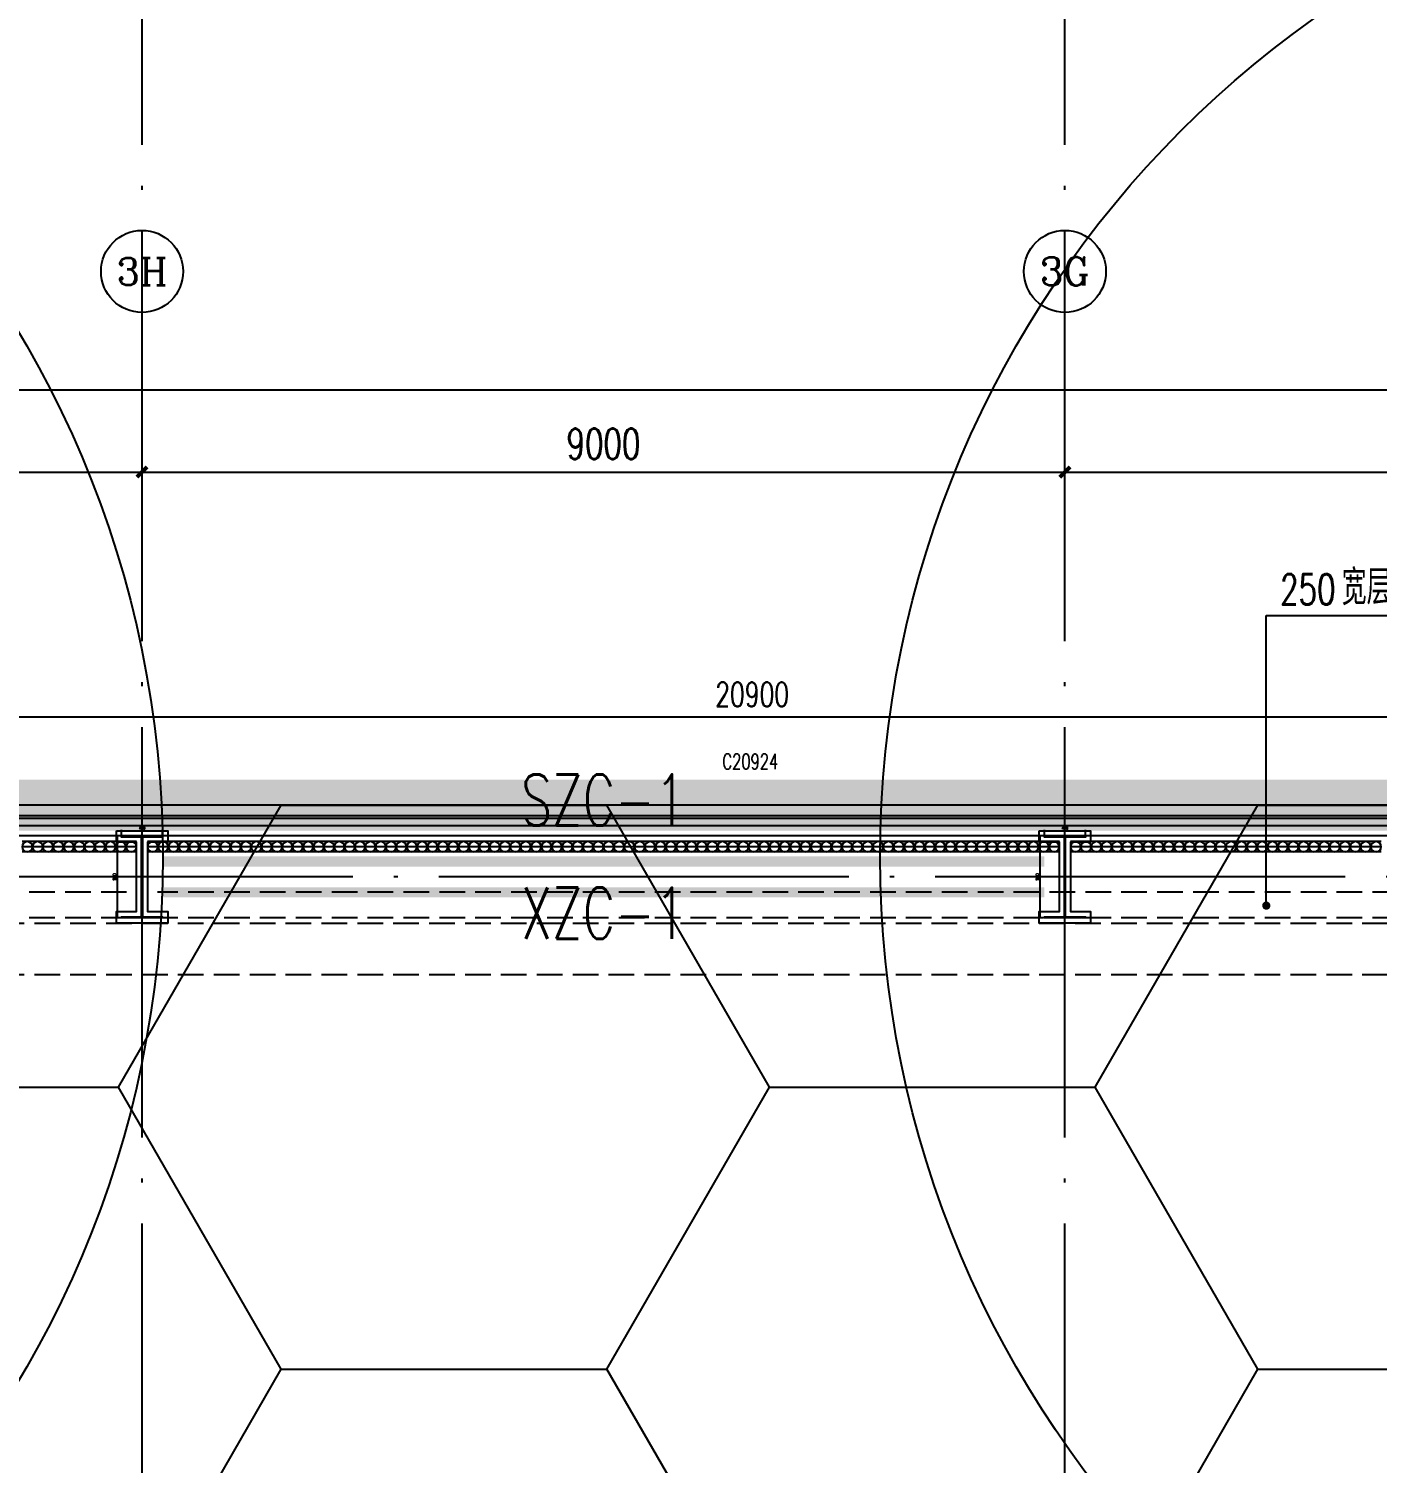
# Model space of a CAD drawing. Extents: x -821772 to -21949, y 506164 to 1049594.
# Drawn here: x -192960 to -179808, y 615002 to 628991 of the extents above; entities that cross this region are included whole.
import ezdxf
from ezdxf.enums import TextEntityAlignment as Align
from ezdxf.xclip import XClip

# ---------------------------------------------------------------- set-up
doc = ezdxf.new("R2010")
doc.units = 0
doc.header["$LTSCALE"] = 1000
doc.header["$MEASUREMENT"] = 0
doc.header["$XCLIPFRAME"] = 2
for name, pattern in [('10平面20250807_t3$0$CENTER', [2, 1.25, -0.25, 0.25, -0.25]), ('10平面20250807_t3$0$DASH', [0.35, 0.25, -0.1]), ('10平面20250807_t3$0$DOTE', [2.42, 2, -0.2, 0.02, -0.2]), ('DASH', [0.35, 0.25, -0.1])]:
    doc.linetypes.add(name, pattern=pattern)
doc.layers.get('Defpoints').update_dxf_attribs({"color": 210})
for name, color, linetype, lineweight in [('1-防火分区线', 201, 'DASH', 50), ('10平面20250807_t3$0$THIN', 8, 'Continuous', 0), ('10平面20250807_t3$0$柱间支撑', 8, '10平面20250807_t3$0$CENTER', 0)]:
    doc.layers.add(name, color=color, linetype=linetype, lineweight=lineweight)
for name, color, linetype in [('10平面20250807_t3$0$A-AXIS-D', 8, 'Continuous'), ('10平面20250807_t3$0$A-AXIS-DOTE', 8, '10平面20250807_t3$0$DOTE'), ('10平面20250807_t3$0$A-AXIS-DP', 8, 'Continuous'), ('10平面20250807_t3$0$A-AXIS-SYMB', 8, 'Continuous'), ('10平面20250807_t3$0$A-HATCH-2', 8, 'Continuous'), ('10平面20250807_t3$0$A-HRAIL', 8, 'Continuous'), ('10平面20250807_t3$0$A-LIN-V', 8, 'Continuous'), ('10平面20250807_t3$0$A-SFCE', 8, 'Continuous'), ('10平面20250807_t3$0$A-WINDOW', 8, 'Continuous'), ('10平面20250807_t3$0$AS-COLN', 8, 'Continuous'), ('10平面20250807_t3$0$AS-WALL', 8, 'Continuous'), ('10平面20250807_t3$0$AS-结构边线层', 8, 'Continuous'), ('10平面20250807_t3$0$DIM_SYMB', 8, 'Continuous'), ('10平面20250807_t3$0$PUB_TEXT', 8, 'Continuous'), ('10平面20250807_t3$0$SB_ZF消火栓', 10, 'Continuous'), ('10平面20250807_t3$0$SB_ZF消火栓M', 10, 'Continuous'), ('10平面20250807_t3$0$建-窗', 8, 'Continuous'), ('10平面20250807_t3$0$建-门窗编号', 8, 'Continuous'), ('PUB_HATCH', 8, 'Continuous')]:
    doc.layers.add(name, color=color, linetype=linetype)
doc.styles.add('10平面20250807_t3$0$_TCH_AXIS', font='COMPLEX', dxfattribs={"bigfont": 'GBCBIG'})
doc.styles.add('10平面20250807_t3$0$_TCH_DIM', font='SIMPLEX', dxfattribs={"bigfont": 'GBCBIG'})
doc.styles.add('10平面20250807_t3$0$_TCH_DIM_T3', font='SIMPLEX', dxfattribs={"width": 0.705882, "bigfont": 'GBCBIG'})
doc.styles.add('10平面20250807_t3$0$A-WIN-LABEL', font='SIMPLEX', dxfattribs={"bigfont": 'GBCBIG'})
doc.styles.add('10平面20250807_t3$0$TSSD_Rein', font='tj-romans1.shx', dxfattribs={"width": 0.7, "bigfont": 'tj-hztxt.shx'})
doc.dimstyles.new('10平面20250807_t3$0$_TCH_ARCH&&10', dxfattribs={"dimtxt": 29.75, "dimasz": 10, "dimexe": 10, "dimexo": 10, "dimgap": 12.625, "dimtad": 1, "dimdec": 0, "dimzin": 0, "dimdsep": 46, "dimtxsty": '10平面20250807_t3$0$_TCH_DIM_T3', "dimblk": '10平面20250807_t3$0$_ArchTick', "dimcen": 0.09, "dimclrt": 7, "dimazin": 2, "dimtfac": 1, "dimtdec": 0, "dimtix": 1, "dimtmove": 2, "dimatfit": 3, "dimfxl": 0, "dimtolj": 1, "dimtzin": 0, "dimarcsym": 0})
doc.dimstyles.new('10平面20250807_t3$0$_TCH_ARCH&&100', dxfattribs={"dimtxt": 297.5, "dimasz": 100, "dimexe": 100, "dimexo": 100, "dimgap": 126.25, "dimtad": 1, "dimdec": 0, "dimzin": 0, "dimdsep": 46, "dimtxsty": '10平面20250807_t3$0$_TCH_DIM_T3', "dimblk": '10平面20250807_t3$0$_ArchTick', "dimcen": 0.09, "dimclrt": 7, "dimazin": 2, "dimtfac": 1, "dimtdec": 0, "dimtix": 1, "dimtmove": 2, "dimatfit": 3, "dimfxl": 0, "dimtolj": 1, "dimtzin": 0, "dimarcsym": 0})
doc.dimstyles.new('10平面20250807_t3$0$_TCH_ARCH&&80', dxfattribs={"dimtxt": 238, "dimasz": 80, "dimexe": 80, "dimexo": 80, "dimgap": 101, "dimtad": 1, "dimdec": 0, "dimzin": 0, "dimdsep": 46, "dimtxsty": '10平面20250807_t3$0$_TCH_DIM_T3', "dimblk": '10平面20250807_t3$0$_ArchTick', "dimcen": 0.09, "dimclrt": 7, "dimazin": 2, "dimtfac": 1, "dimtdec": 0, "dimtix": 1, "dimtmove": 2, "dimatfit": 3, "dimfxl": 0, "dimtolj": 1, "dimtzin": 0, "dimarcsym": 0})

# ---------------------------------------------------------------- blocks, each defined once
blk = doc.blocks.new('10平面20250807_t3$0$_ArchTick')
at = {"color": 0, "linetype": 'ByBlock', "const_width": 0.4}
blk.add_lwpolyline([(-0.5, -0.5), (0.5, 0.5)], dxfattribs=at)
blk = doc.blocks.new('*D10065')
at = {"layer": '10平面20250807_t3$0$A-AXIS-D', "color": 0, "lineweight": -2}
for p, q in [((19882, -180910), (19882, -180052)), ((19882, -180152), (28882, -180152)), ((28882, -180910), (28882, -180052))]:
    blk.add_line(p, q, dxfattribs=at)
at = {"layer": 'Defpoints', "color": 0}
for p in [(28882, -180152), (19882, -181010), (28882, -181010)]:
    blk.add_point(p, dxfattribs=at)
at = {"layer": '10平面20250807_t3$0$A-AXIS-D', "color": 0, "lineweight": -2, "xscale": 100, "yscale": 100, "zscale": 100, "rotation": 180}
blk.add_blockref('10平面20250807_t3$0$_ArchTick', (19882, -180152), dxfattribs=at)
at = {"layer": '10平面20250807_t3$0$A-AXIS-D', "color": 0, "lineweight": -2, "xscale": 100, "yscale": 100, "zscale": 100}
blk.add_blockref('10平面20250807_t3$0$_ArchTick', (28882, -180152), dxfattribs=at)
at = {"layer": '10平面20250807_t3$0$A-AXIS-D', "color": 7, "insert": (24382, -179877), "char_height": 297.5, "attachment_point": 5, "style": '10平面20250807_t3$0$_TCH_DIM_T3'}
blk.add_mtext('\\A1;9000', dxfattribs=at)
blk = doc.blocks.new('*D10066')
at = {"layer": '10平面20250807_t3$0$A-AXIS-D', "color": 0, "lineweight": -2}
for p, q in [((28882, -180910), (28882, -180052)), ((28882, -180152), (37882, -180152)), ((37882, -180910), (37882, -180052))]:
    blk.add_line(p, q, dxfattribs=at)
at = {"layer": 'Defpoints', "color": 0}
for p in [(37882, -180152), (28882, -181010), (37882, -181010)]:
    blk.add_point(p, dxfattribs=at)
at = {"layer": '10平面20250807_t3$0$A-AXIS-D', "color": 0, "lineweight": -2, "xscale": 100, "yscale": 100, "zscale": 100, "rotation": 180}
blk.add_blockref('10平面20250807_t3$0$_ArchTick', (28882, -180152), dxfattribs=at)
at = {"layer": '10平面20250807_t3$0$A-AXIS-D', "color": 0, "lineweight": -2, "xscale": 100, "yscale": 100, "zscale": 100}
blk.add_blockref('10平面20250807_t3$0$_ArchTick', (37882, -180152), dxfattribs=at)
at = {"layer": '10平面20250807_t3$0$A-AXIS-D', "color": 7, "insert": (33382, -179877), "char_height": 297.5, "attachment_point": 5, "style": '10平面20250807_t3$0$_TCH_DIM_T3'}
blk.add_mtext('\\A1;9000', dxfattribs=at)
blk = doc.blocks.new('*D10067')
at = {"layer": '10平面20250807_t3$0$A-AXIS-D', "color": 0, "lineweight": -2}
for p, q in [((37882, -180910), (37882, -180052)), ((37882, -180152), (46882, -180152)), ((46882, -180910), (46882, -180052))]:
    blk.add_line(p, q, dxfattribs=at)
at = {"layer": 'Defpoints', "color": 0}
for p in [(46882, -180152), (37882, -181010), (46882, -181010)]:
    blk.add_point(p, dxfattribs=at)
at = {"layer": '10平面20250807_t3$0$A-AXIS-D', "color": 0, "lineweight": -2, "xscale": 100, "yscale": 100, "zscale": 100, "rotation": 180}
blk.add_blockref('10平面20250807_t3$0$_ArchTick', (37882, -180152), dxfattribs=at)
at = {"layer": '10平面20250807_t3$0$A-AXIS-D', "color": 0, "lineweight": -2, "xscale": 100, "yscale": 100, "zscale": 100}
blk.add_blockref('10平面20250807_t3$0$_ArchTick', (46882, -180152), dxfattribs=at)
at = {"layer": '10平面20250807_t3$0$A-AXIS-D', "color": 7, "insert": (42382, -179877), "char_height": 297.5, "attachment_point": 5, "style": '10平面20250807_t3$0$_TCH_DIM_T3'}
blk.add_mtext('\\A1;9000', dxfattribs=at)
blk = doc.blocks.new('*D10074')
at = {"layer": '10平面20250807_t3$0$A-AXIS-D', "color": 0, "lineweight": -2}
for p, q in [((-93018, -180810), (-93018, -179252)), ((92682, -180810), (92682, -179252)), ((-93018, -179352), (92682, -179352))]:
    blk.add_line(p, q, dxfattribs=at)
at = {"layer": 'Defpoints', "color": 0}
for p in [(92682, -179352), (-93018, -180910), (92682, -180910)]:
    blk.add_point(p, dxfattribs=at)
at = {"layer": '10平面20250807_t3$0$A-AXIS-D', "color": 0, "lineweight": -2, "xscale": 100, "yscale": 100, "zscale": 100, "rotation": 180}
blk.add_blockref('10平面20250807_t3$0$_ArchTick', (-93018, -179352), dxfattribs=at)
at = {"layer": '10平面20250807_t3$0$A-AXIS-D', "color": 0, "lineweight": -2, "xscale": 100, "yscale": 100, "zscale": 100}
blk.add_blockref('10平面20250807_t3$0$_ArchTick', (92682, -179352), dxfattribs=at)
at = {"layer": '10平面20250807_t3$0$A-AXIS-D', "color": 7, "insert": (-168, -179077), "char_height": 297.5, "attachment_point": 5, "style": '10平面20250807_t3$0$_TCH_DIM_T3'}
blk.add_mtext('\\A1;185700', dxfattribs=at)
blk = doc.blocks.new('10平面20250807_t3$0$43243')
at = {"layer": '10平面20250807_t3$0$AS-结构边线层'}
blk.add_lwpolyline([(-146454, 621120), (-155994, 621120), (-155994, 621290), (-169514, 621290), (-169514, 621120), (-171354, 621120), (-171354, 620570), (-173454, 620570), (-173454, 621120), (-175294, 621120), (-175294, 621290), (-196514, 621290), (-196514, 621120), (-198354, 621120), (-198354, 620570), (-200454, 620570), (-200454, 621120), (-210494, 621120), (-210494, 621290), (-223514, 621290), (-223514, 621120), (-225354, 621120), (-225354, 620570), (-227454, 620570)], dxfattribs=at)
blk = doc.blocks.new('10平面20250807_t3$0$3243243')
at = {"layer": '10平面20250807_t3$0$A-AXIS-SYMB'}
for p, q in [((-180890, 620440), (-180890, 623270)), ((-180890, 623270), (-177630, 623270))]:
    blk.add_line(p, q, dxfattribs=at)
at = {"layer": '10平面20250807_t3$0$A-AXIS-SYMB', "const_width": 40}
blk.add_lwpolyline([(-180890, 620420, 1), (-180890, 620460, 1)], format="xyb", close=True, dxfattribs=at)
at = {"layer": '10平面20250807_t3$0$A-SFCE', "color": 2, "linetype": '10平面20250807_t3$0$DASH'}
for p, q in [((-192004.2, 620570), (-200704.2, 620570)), ((-192004.2, 620320), (-200704.2, 620320))]:
    blk.add_line(p, q, dxfattribs=at)
at = {"layer": '10平面20250807_t3$0$A-SFCE', "linetype": '10平面20250807_t3$0$DASH'}
for p, q in [((-174004.2, 620570), (-191704.2, 620570)), ((-174004.2, 620320), (-191704.2, 620320))]:
    blk.add_line(p, q, dxfattribs=at)
at = {"layer": '10平面20250807_t3$0$PUB_TEXT', "style": '10平面20250807_t3$0$_TCH_DIM', "width": 0.705882}
blk.add_text('250', height=297.5, dxfattribs=at).set_placement((-180755.2, 623375))
at = {"layer": '10平面20250807_t3$0$PUB_TEXT', "style": '10平面20250807_t3$0$_TCH_DIM'}
blk.add_text('宽层间钢梁，柱子内平', height=337.59, dxfattribs=at).set_placement((-180155.2, 623375))
blk = doc.blocks.new('10平面20250807_t3$0$4324324')
at = {"layer": '10平面20250807_t3$0$A-HATCH-2', "linetype": '10平面20250807_t3$0$DASH'}
for p, q in [((-294754.2, 620270), (-135554.2, 620270)), ((-294754.2, 619770), (-135554.2, 619770))]:
    blk.add_line(p, q, dxfattribs=at)
blk = doc.blocks.new('*D10492')
at = {"layer": '10平面20250807_t3$0$A-AXIS-DP', "color": 0, "lineweight": -2}
for p, q in [((-165054, 621030), (-165054, 621079)), ((-165054, 621069), (-164654, 621069)), ((-164654, 621030), (-164654, 621079))]:
    blk.add_line(p, q, dxfattribs=at)
at = {"layer": 'Defpoints', "color": 0}
for p in [(-165054, 621020), (-164654, 621069), (-164654, 621020)]:
    blk.add_point(p, dxfattribs=at)
at = {"layer": '10平面20250807_t3$0$A-AXIS-DP', "color": 0, "lineweight": -2, "xscale": 10, "yscale": 10, "zscale": 10, "rotation": 180}
blk.add_blockref('10平面20250807_t3$0$_ArchTick', (-165054, 621069), dxfattribs=at)
at = {"layer": '10平面20250807_t3$0$A-AXIS-DP', "color": 0, "lineweight": -2, "xscale": 10, "yscale": 10, "zscale": 10}
blk.add_blockref('10平面20250807_t3$0$_ArchTick', (-164654, 621069), dxfattribs=at)
at = {"layer": '10平面20250807_t3$0$A-AXIS-DP', "color": 7, "insert": (-164854, 621096), "char_height": 29.8, "attachment_point": 5, "style": '10平面20250807_t3$0$_TCH_DIM_T3'}
blk.add_mtext('\\A1;400', dxfattribs=at)
blk = doc.blocks.new('*D10493')
at = {"layer": '10平面20250807_t3$0$A-AXIS-DP', "color": 0, "lineweight": -2}
for p, q in [((-165064, 621020), (-165105, 621020)), ((-165095, 620220), (-165095, 621020)), ((-165064, 620220), (-165105, 620220))]:
    blk.add_line(p, q, dxfattribs=at)
at = {"layer": 'Defpoints', "color": 0}
for p in [(-165095, 621020), (-165054, 621020), (-165054, 620220)]:
    blk.add_point(p, dxfattribs=at)
at = {"layer": '10平面20250807_t3$0$A-AXIS-DP', "color": 0, "lineweight": -2, "xscale": 10, "yscale": 10, "zscale": 10}
for p, rotation in [((-165095, 621020), 90), ((-165095, 620220), 270)]:
    blk.add_blockref('10平面20250807_t3$0$_ArchTick', p, dxfattribs=dict(at, rotation=rotation))
at = {"layer": '10平面20250807_t3$0$A-AXIS-DP', "color": 7, "insert": (-165123, 620620), "char_height": 29.8, "attachment_point": 5, "rotation": 90, "style": '10平面20250807_t3$0$_TCH_DIM_T3'}
blk.add_mtext('\\A1;800', dxfattribs=at)
blk = doc.blocks.new('10平面20250807_t3$0$23124232432')
at = {"layer": '10平面20250807_t3$0$柱间支撑', "const_width": 100}
for points in [[(-183054, 620870), (-191654, 620870)], [(-183054, 620570), (-191654, 620570)]]:
    blk.add_lwpolyline(points, dxfattribs=at)
at = {"layer": '10平面20250807_t3$0$THIN', "style": '10平面20250807_t3$0$TSSD_Rein', "width": 0.7}
for s, p in [('SZC-1', (-187354, 621070)), ('XZC-1', (-187354, 619966))]:
    blk.add_text(s, height=500, dxfattribs=at).set_placement(p, align=Align.BOTTOM_CENTER)
blk = doc.blocks.new('10平面20250807_t3$0$99平面图例外参$0$$LinePat$圆环')
for points in [[(0, 150), (300, 150)], [(0, 0), (300, 0)], [(0, -150), (300, -150)]]:
    blk.add_lwpolyline(points)
at = {"color": 0}
blk.add_circle((150, 0), 150, dxfattribs=at)
blk = doc.blocks.new('10平面20250807_t3$0$34242343243')
at = {"layer": '10平面20250807_t3$0$A-HRAIL', "yscale": 0.3333333333333333, "zscale": 0.3333333333333333}
for p, xscale, rotation in [((-192923, 621014), -0.3384127419475277, 359.9999999997966), ((-192822, 621014), -0.3384127419475277, 359.9999999997966), ((-192720, 621014), -0.3384127419475277, 359.9999999997966), ((-192619, 621014), -0.3384127419475277, 359.9999999997966), ((-192517, 621014), -0.3384127419475277, 359.9999999997966), ((-192416, 621014), -0.3384127419475277, 359.9999999997966), ((-192314, 621014), -0.3384127419475277, 359.9999999997966), ((-192213, 621014), -0.3384127419475277, 359.9999999997966), ((-192111, 621014), -0.3384127419475277, 359.9999999997966), ((-192010, 621014), -0.3384127419475277, 359.9999999997966), ((-191908, 621014), -0.3384127419475277, 359.9999999997966), ((-191699, 621014), -0.3368181818181796, 359.9999999997967), ((-191598, 621014), -0.3368181818181796, 359.9999999997967), ((-191497, 621014), -0.3368181818181796, 359.9999999997967), ((-191396, 621014), -0.3368181818181796, 359.9999999997967), ((-191295, 621014), -0.3368181818181796, 359.9999999997967), ((-191194, 621014), -0.3368181818181796, 359.9999999997967), ((-191093, 621014), -0.3368181818181796, 359.9999999997967), ((-190992, 621014), -0.3368181818181796, 359.9999999997967), ((-190891, 621014), -0.3368181818181796, 359.9999999997967), ((-190790, 621014), -0.3368181818181796, 359.9999999997967), ((-190689, 621014), -0.3368181818181796, 359.9999999997967), ((-190588, 621014), -0.3368181818181796, 359.9999999997967), ((-190487, 621014), -0.3368181818181796, 359.9999999997967), ((-190386, 621014), -0.3368181818181796, 359.9999999997967), ((-190285, 621014), -0.3368181818181796, 359.9999999997967), ((-190183, 621014), -0.3368181818181796, 359.9999999997967), ((-190082, 621014), -0.3368181818181796, 359.9999999997967), ((-189981, 621014), -0.3368181818181796, 359.9999999997967), ((-189880, 621014), -0.3368181818181796, 359.9999999997967), ((-189779, 621014), -0.3368181818181796, 359.9999999997967), ((-189678, 621014), -0.3368181818181796, 359.9999999997967), ((-189577, 621014), -0.3368181818181796, 359.9999999997967), ((-189476, 621014), -0.3368181818181796, 359.9999999997967), ((-189375, 621014), -0.3368181818181796, 359.9999999997967), ((-189274, 621014), -0.3368181818181796, 359.9999999997967), ((-189173, 621014), -0.3368181818181796, 359.9999999997967), ((-189072, 621014), -0.3368181818181796, 359.9999999997967), ((-188971, 621014), -0.3368181818181796, 359.9999999997967), ((-188870, 621014), -0.3368181818181796, 359.9999999997967), ((-188769, 621014), -0.3368181818181796, 359.9999999997967), ((-188668, 621014), -0.3368181818181796, 359.9999999997967), ((-188567, 621014), -0.3368181818181796, 359.9999999997967), ((-188466, 621014), -0.3368181818181796, 359.9999999997967), ((-188365, 621014), -0.3368181818181796, 359.9999999997967), ((-188264, 621014), -0.3368181818181796, 359.9999999997967), ((-188163, 621014), -0.3368181818181796, 359.9999999997967), ((-188062, 621014), -0.3368181818181796, 359.9999999997967), ((-187960, 621014), -0.3368181818181796, 359.9999999997967), ((-187859, 621014), -0.3368181818181796, 359.9999999997967), ((-187758, 621014), -0.3368181818181796, 359.9999999997967), ((-187657, 621014), -0.3368181818181796, 359.9999999997967), ((-187556, 621014), -0.3368181818181796, 359.9999999997967), ((-187455, 621014), -0.3368181818181796, 359.9999999997967), ((-187354, 621014), -0.3368181818181796, 359.9999999997967), ((-187253, 621014), -0.3368181818181796, 359.9999999997967), ((-187152, 621014), -0.3368181818181796, 359.9999999997967), ((-187051, 621014), -0.3368181818181796, 359.9999999997967), ((-186950, 621014), -0.3368181818181796, 359.9999999997967), ((-186849, 621014), -0.3368181818181796, 359.9999999997967), ((-186748, 621014), -0.3368181818181796, 359.9999999997967), ((-186647, 621014), -0.3368181818181796, 359.9999999997967), ((-186546, 621014), -0.3368181818181796, 359.9999999997967), ((-186445, 621014), -0.3368181818181796, 359.9999999997967), ((-186344, 621014), -0.3368181818181796, 359.9999999997967), ((-186243, 621014), -0.3368181818181796, 359.9999999997967), ((-186142, 621014), -0.3368181818181796, 359.9999999997967), ((-186041, 621014), -0.3368181818181796, 359.9999999997967), ((-185940, 621014), -0.3368181818181796, 359.9999999997967), ((-185839, 621014), -0.3368181818181796, 359.9999999997967), ((-185737, 621014), -0.3368181818181796, 359.9999999997967), ((-185636, 621014), -0.3368181818181796, 359.9999999997967), ((-185535, 621014), -0.3368181818181796, 359.9999999997967), ((-185434, 621014), -0.3368181818181796, 359.9999999997967), ((-185333, 621014), -0.3368181818181796, 359.9999999997967), ((-185232, 621014), -0.3368181818181796, 359.9999999997967), ((-185131, 621014), -0.3368181818181796, 359.9999999997967), ((-185030, 621014), -0.3368181818181796, 359.9999999997967), ((-184929, 621014), -0.3368181818181796, 359.9999999997967), ((-184828, 621014), -0.3368181818181796, 359.9999999997967), ((-184727, 621014), -0.3368181818181796, 359.9999999997967), ((-184626, 621014), -0.3368181818181796, 359.9999999997967), ((-184525, 621014), -0.3368181818181796, 359.9999999997967), ((-184424, 621014), -0.3368181818181796, 359.9999999997967), ((-184323, 621014), -0.3368181818181796, 359.9999999997967), ((-184222, 621014), -0.3368181818181796, 359.9999999997967), ((-184121, 621014), -0.3368181818181796, 359.9999999997967), ((-184020, 621014), -0.3368181818181796, 359.9999999997967), ((-183919, 621014), -0.3368181818181796, 359.9999999997967), ((-183818, 621014), -0.3368181818181796, 359.9999999997967), ((-183717, 621014), -0.3368181818181796, 359.9999999997967), ((-183616, 621014), -0.3368181818181796, 359.9999999997967), ((-183514, 621014), -0.3368181818181796, 359.9999999997967), ((-183413, 621014), -0.3368181818181796, 359.9999999997967), ((-183312, 621014), -0.3368181818181796, 359.9999999997967), ((-183211, 621014), -0.3368181818181796, 359.9999999997967), ((-183110, 621014), -0.3368181818181796, 359.9999999997967), ((-183009, 621014), -0.3368181818181796, 359.9999999997967), ((-182908, 621014), -0.3368181818181796, 359.9999999997967), ((-182699, 621014), -0.3368181818181818, 359.9999999997967), ((-182598, 621014), -0.3368181818181818, 359.9999999997967), ((-182497, 621014), -0.3368181818181818, 359.9999999997967), ((-182396, 621014), -0.3368181818181818, 359.9999999997967), ((-182295, 621014), -0.3368181818181818, 359.9999999997967), ((-182194, 621014), -0.3368181818181818, 359.9999999997967), ((-182093, 621014), -0.3368181818181818, 359.9999999997967), ((-181992, 621014), -0.3368181818181818, 359.9999999997967), ((-181891, 621014), -0.3368181818181818, 359.9999999997967), ((-181790, 621014), -0.3368181818181818, 359.9999999997967), ((-181689, 621014), -0.3368181818181818, 359.9999999997967), ((-181588, 621014), -0.3368181818181818, 359.9999999997967), ((-181487, 621014), -0.3368181818181818, 359.9999999997967), ((-181386, 621014), -0.3368181818181818, 359.9999999997967), ((-181285, 621014), -0.3368181818181818, 359.9999999997967), ((-181183, 621014), -0.3368181818181818, 359.9999999997967), ((-181082, 621014), -0.3368181818181818, 359.9999999997967), ((-180981, 621014), -0.3368181818181818, 359.9999999997967), ((-180880, 621014), -0.3368181818181818, 359.9999999997967), ((-180779, 621014), -0.3368181818181818, 359.9999999997967), ((-180678, 621014), -0.3368181818181818, 359.9999999997967), ((-180577, 621014), -0.3368181818181818, 359.9999999997967), ((-180476, 621014), -0.3368181818181818, 359.9999999997967), ((-180375, 621014), -0.3368181818181818, 359.9999999997967), ((-180274, 621014), -0.3368181818181818, 359.9999999997967), ((-180173, 621014), -0.3368181818181818, 359.9999999997967), ((-180072, 621014), -0.3368181818181818, 359.9999999997967), ((-179971, 621014), -0.3368181818181818, 359.9999999997967), ((-179870, 621014), -0.3368181818181818, 359.9999999997967), ((-179769, 621014), -0.3368181818181818, 359.9999999997967)]:
    blk.add_blockref('10平面20250807_t3$0$99平面图例外参$0$$LinePat$圆环', p, dxfattribs=dict(at, xscale=xscale, rotation=rotation))
blk = doc.blocks.new('10平面20250807_t3$0$A$C5D961328')
at = {"layer": '10平面20250807_t3$0$A-LIN-V', "ltscale": 500}
blk.add_circle((350, 40), 10001, dxfattribs=at)
blk = doc.blocks.new('10平面20250807_t3$0$we42342343234')
at = {"layer": '10平面20250807_t3$0$SB_ZF消火栓M', "rotation": 180}
for p in [(-201304, 620960), (-174304, 620960)]:
    blk.add_blockref('10平面20250807_t3$0$A$C5D961328', p, dxfattribs=at)
blk = doc.blocks.new('10平面20250807_t3$0$234243242332')
at = {"layer": '10平面20250807_t3$0$SB_ZF消火栓'}
blk.add_blockref('10平面20250807_t3$0$we42342343234', (0, 0), dxfattribs=at)
blk = doc.blocks.new('*D12096')
at = {"layer": '10平面20250807_t3$0$A-AXIS-DP', "color": 0, "lineweight": -2}
for p, q in [((-196354, 621810), (-196354, 622360)), ((-196354, 622280), (-175454, 622280)), ((-175454, 621810), (-175454, 622360))]:
    blk.add_line(p, q, dxfattribs=at)
at = {"layer": 'Defpoints', "color": 0}
for p in [(-175454, 622280), (-196354, 621730), (-175454, 621730)]:
    blk.add_point(p, dxfattribs=at)
at = {"layer": '10平面20250807_t3$0$A-AXIS-DP', "color": 0, "lineweight": -2, "xscale": 80, "yscale": 80, "zscale": 80, "rotation": 180}
blk.add_blockref('10平面20250807_t3$0$_ArchTick', (-196354, 622280), dxfattribs=at)
at = {"layer": '10平面20250807_t3$0$A-AXIS-DP', "color": 0, "lineweight": -2, "xscale": 80, "yscale": 80, "zscale": 80}
blk.add_blockref('10平面20250807_t3$0$_ArchTick', (-175454, 622280), dxfattribs=at)
at = {"layer": '10平面20250807_t3$0$A-AXIS-DP', "color": 7, "insert": (-185904, 622500), "char_height": 238, "attachment_point": 5, "style": '10平面20250807_t3$0$_TCH_DIM_T3'}
blk.add_mtext('\\A1;20900', dxfattribs=at)
blk = doc.blocks.new('10平面20250807_t3$0$WINDOW2DLIB$DYNSTYLE$00000005')
at = {"color": 0}
for points in [[(-0.5, 0.5), (-0.5, -0.5)], [(-0.5, 0.5), (0.5, 0.5)], [(0.5, -0.5), (0.5, 0.5)], [(0.5, 0.16667), (-0.5, 0.16667)], [(0.5, -0.16667), (-0.5, -0.16667)], [(-0.5, -0.5), (0.5, -0.5)]]:
    blk.add_lwpolyline(points, dxfattribs=at)
blk = doc.blocks.new('10平面20250807_t3$0$dote')
at = {"layer": '10平面20250807_t3$0$A-AXIS-D'}
for centre in [(28882.2, -178196), (37882.2, -178196)]:
    blk.add_circle(centre, 400, dxfattribs=at)
at = {"layer": '10平面20250807_t3$0$A-AXIS-DOTE', "ltscale": 2}
for p, q in [((28882.2, -264080), (28882.2, -167560.7)), ((37882.2, -264080), (37882.2, -167560.7)), ((98696.4, -184100), (-97273.6, -184100))]:
    blk.add_line(p, q, dxfattribs=at)
at = {"layer": '10平面20250807_t3$0$PUB_TEXT', "style": '10平面20250807_t3$0$_TCH_AXIS'}
for s, height, p, p2 in [('3H', 265.5, (28635.7, -178328.8), (29128.7, -178328.8)), ('3G', 276.42, (37638.7, -178334.2), (38125.7, -178334.2))]:
    blk.add_text(s, height=height, dxfattribs=at).set_placement(p, p2, align=Align.FIT)
at = {"layer": '10平面20250807_t3$0$A-AXIS-D'}
for base, p1, p2, picture, middle in [((92682.2, -179352.2), (-93017.8, -180910.2), (92682.2, -180910.2), '*D10074', (-167.8, -179077.2)), ((28882.2, -180152.2), (19882.2, -181010.2), (28882.2, -181010.2), '*D10065', (24382.2, -179877.2)), ((37882.2, -180152.2), (28882.2, -181010.2), (37882.2, -181010.2), '*D10066', (33382.2, -179877.2)), ((46882.2, -180152.2), (37882.2, -181010.2), (46882.2, -181010.2), '*D10067', (42382.2, -179877.2))]:
    dim = blk.add_linear_dim(base=base, p1=p1, p2=p2, angle=0, dimstyle='10平面20250807_t3$0$_TCH_ARCH&&100', override={"dimgap": 0}, dxfattribs=at)
    dim.commit()
    dim.dimension.update_dxf_attribs({"geometry": picture, "text_midpoint": middle, "dimtype": 129})
blk = doc.blocks.new('10平面20250807_t3$0$w42343243')
at = {"layer": '10平面20250807_t3$0$A-HATCH-2'}
blk.add_lwpolyline([(-165104.2, 621070), (-164604.2, 621070), (-164604.2, 620958), (-164800.2, 620958), (-164800.2, 620282), (-164604.2, 620282), (-164604.2, 620170), (-165104.2, 620170), (-165104.2, 620282), (-164908.2, 620282), (-164908.2, 620958), (-165104.2, 620958)], close=True, dxfattribs=at)
at = {"layer": '10平面20250807_t3$0$AS-COLN', "color": 3}
blk.add_lwpolyline([(-165054.2, 621020), (-164654.2, 621020), (-164654.2, 621008), (-164850.2, 621008), (-164850.2, 620232), (-164654.2, 620232), (-164654.2, 620220), (-165054.2, 620220), (-165054.2, 620232), (-164858.2, 620232), (-164858.2, 621008), (-165054.2, 621008)], close=True, dxfattribs=at)
at = {"layer": '10平面20250807_t3$0$A-AXIS-DP'}
for p1, p2, distance, picture, middle in [((-165054.2, 621020), (-164654.2, 621020), 48.8, '*D10492', (-164854.2, 621096.2)), ((-165054.2, 620220), (-165054.2, 621020), 41.2, '*D10493', (-165122.9, 620620))]:
    dim = blk.add_aligned_dim(p1=p1, p2=p2, distance=distance, dimstyle='10平面20250807_t3$0$_TCH_ARCH&&10', dxfattribs=at)
    dim.commit()
    dim.dimension.update_dxf_attribs({"geometry": picture, "text_midpoint": middle})
blk = doc.blocks.new('10平面20250807_t3$0$42343')
at = {"layer": '10平面20250807_t3$0$A-WINDOW'}
for p in [(-27000, 100), (-18000, 100)]:
    blk.add_blockref('10平面20250807_t3$0$w42343243', p, dxfattribs=at)
blk = doc.blocks.new('10平面20250807_t3')
at = {"layer": '10平面20250807_t3$0$A-AXIS-DP'}
blk.add_blockref('10平面20250807_t3$0$3243243', (0, 0), dxfattribs=at)
at = {"layer": '10平面20250807_t3$0$A-WINDOW'}
for name in ['10平面20250807_t3$0$43243', '10平面20250807_t3$0$42343', '10平面20250807_t3$0$4324324']:
    blk.add_blockref(name, (0, 0), dxfattribs=at)
at = {"layer": '10平面20250807_t3$0$AS-WALL'}
blk.add_blockref('10平面20250807_t3$0$dote', (-220736.4, 804820), dxfattribs=at)
at = {"layer": '10平面20250807_t3$0$DIM_SYMB'}
blk.add_blockref('10平面20250807_t3$0$34242343243', (0, 0), dxfattribs=at)
at = {"layer": '10平面20250807_t3$0$SB_ZF消火栓', "linetype": 'Continuous'}
blk.add_blockref('10平面20250807_t3$0$234243242332', (0, 0), dxfattribs=at)
at = {"layer": '10平面20250807_t3$0$建-窗'}
ref = blk.add_blockref('10平面20250807_t3$0$WINDOW2DLIB$DYNSTYLE$00000005', (-185904.2, 621269.9), dxfattribs=dict(at, xscale=-20900, yscale=-300, zscale=300, rotation=359.9999999994913))
ref.add_attrib('A', 'C20924', (-186194.2, 621770.6), dxfattribs={"layer": '10平面20250807_t3$0$建-门窗编号', "ltscale": 500, "height": 148.75, "style": '10平面20250807_t3$0$A-WIN-LABEL', "width": 0.705882})
at = {"layer": '10平面20250807_t3$0$柱间支撑'}
blk.add_blockref('10平面20250807_t3$0$23124232432', (0, 0), dxfattribs=at)
at = {"layer": '10平面20250807_t3$0$A-AXIS-DP'}
dim = blk.add_aligned_dim(p1=(-196354.2, 621729.9), p2=(-175454.2, 621729.9), distance=550, dimstyle='10平面20250807_t3$0$_TCH_ARCH&&80', dxfattribs=at)
dim.commit()
dim.dimension.update_dxf_attribs({"geometry": '*D12096', "text_midpoint": (-185904.2, 622499.9)})

msp = doc.modelspace()

# ---------------------------------------------------------------- block references
at = {"ltscale": 100}
ref = msp.add_blockref('10平面20250807_t3', (0, 0), dxfattribs=at)
XClip(ref).set_block_clipping_path([(-386212.6353242097, 506163.79756496), (-21948.7593967821, 884998.2285294847)])

# ---------------------------------------------------------------- next in the draw order: hatches: boundary and pattern name
at = {"layer": 'PUB_HATCH', "ltscale": 5000}
h = msp.add_hatch(dxfattribs=at)
h.set_pattern_fill('HONEY', color=8, scale=2000)
h.set_pattern_definition([(0, (0, 0), (4762.5, 2749.63), [3175, -6350]), (120, (0, 0), (-4762.499, 2749.631), [3175, -6350]), (60, (0, 0), (0.0006, 5499.261), [-6350, 3175])])
h.paths.add_polyline_path([(-252854.2, 548219.9), (-252854.2, 548720), (-254254.2, 548720), (-254254.2, 548219.9), (-313754.2, 548219.9), (-313754.2, 567383.2), (-296221.3, 621420), (-254254.2, 621420), (-254254.2, 620920), (-252854.2, 620920), (-252854.2, 621420), (-200254.2, 621420), (-200254.2, 620920), (-198854.2, 620920), (-198854.2, 621420), (-146254.2, 621420), (-146254.2, 620920), (-144854.2, 620920), (-144854.2, 621420), (-128054.2, 621420), (-128054.2, 548219.9), (-144854.2, 548219.9), (-144854.2, 548720), (-146254.2, 548720), (-146254.2, 548219.9), (-198854.2, 548219.9), (-198854.2, 548720), (-200254.2, 548720), (-200254.2, 548219.9)])

# ---------------------------------------------------------------- next in the draw order: linework, layer by layer
at = {"layer": '1-防火分区线', "color": 1, "linetype": 'DASH', "ltscale": 5, "const_width": 500}
msp.add_lwpolyline([(-146254.2, 548219.9), (-198854.2, 548219.9), (-198854.2, 548720), (-200254.2, 548720), (-200254.2, 548219.9), (-252854.2, 548219.9), (-252854.2, 548720), (-254254.2, 548720), (-254254.2, 548219.9), (-313754.2, 548219.9), (-313754.2, 567383.2), (-296221.3, 621420), (-296221.3, 621420), (-254254.2, 621420), (-254254.2, 620920), (-252854.2, 620920), (-252854.2, 621420), (-200254.2, 621420), (-200254.2, 620920), (-198854.2, 620920), (-198854.2, 621420), (-146254.2, 621420)], dxfattribs=at)

doc.saveas('drawing.dxf')
